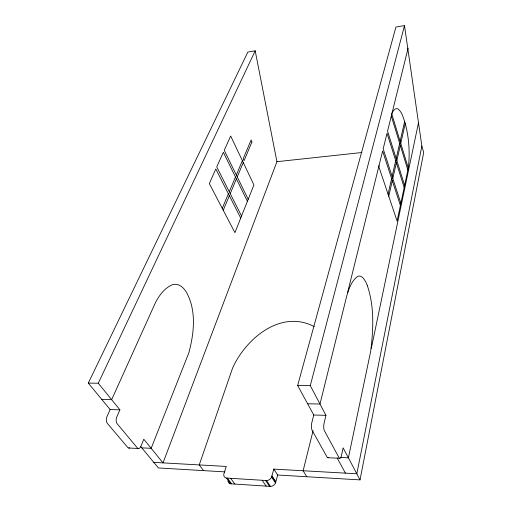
<?xml version="1.0" encoding="UTF-8"?>
<svg xmlns="http://www.w3.org/2000/svg" width="512" height="512" viewBox="0 0 512 512"><rect width="100%" height="100%" fill="white"/><g stroke="black" fill="none" stroke-linecap="round" stroke-linejoin="round"><path stroke-width="0.77" d="M379.046 165.517L378.835 166.682L397.088 221.043L408.288 168.026C410.15 152.627 408.966 136.832 404.794 121.888C403.085 117.344 402.022 111.955 397.939 108.851L396.058 108.621C393.843 109.574 392.525 111.814 391.795 114.022L387.558 131.155L404.64 185.402M421.856 146.054L356.826 473.779L273.843 469.114L277.683 475.014L360.032 479.891L423.699 152.538L421.856 146.054L404.493 25.6L395.93 27.046L297.651 385.491L313.741 415.008L311.782 422.803A5.619 2.035 -88.7 0 0 312.128 430.374L327.13 457.178A5.472 1.875 -88.3 0 0 328.512 457.459M371.277 348.461L418.496 122.682M388.774 196.282L392.301 180.698M392.806 178.477L396.365 162.771M396.845 160.653L400.301 145.402M400.762 143.373L405.267 123.488M388.064 194.17L391.616 178.592M392.122 176.371L395.699 160.672M396.186 158.554L399.661 143.309M400.122 141.28L404.653 121.414M404.493 25.6L310.278 385.638L325.958 415.334L324.083 423.181A5.683 1.984 -88.9 0 0 323.808 428.218A5.651 1.971 -88.9 0 0 324.442 430.803L339.053 457.76A5.478 1.811 -88.6 0 0 339.718 458.298A5.504 1.818 -88.6 0 0 341.466 455.565L343.13 447.853L360.032 479.891M313.05 430.771L303.136 470.758L306.771 476.736M347.584 292.595L382.63 151.053L400.41 205.53M391.917 113.568L408.109 48.141M229.286 483.238A4.838 3.763 -42.9 0 0 230.694 483.789L270.496 486.4A4.896 3.962 -41.5 0 0 273.062 485.645A4.922 3.987 -41.5 0 0 275.488 482.938L277.683 475.014M153.76 462.362L226.234 466.438L223.814 474.176A4.902 3.789 -42.5 0 0 225.069 477.498A4.877 3.77 -42.5 0 0 226.483 478.048L266.554 480.55A4.96 3.994 -41 0 0 271.597 477.069L273.843 469.114M138.33 448.48A4.915 2.662 -83.7 0 1 137.376 447.987L117.062 423.584A5.056 2.874 -84.1 0 1 116.243 421.267A5.082 2.886 -84.1 0 1 116.845 416.787L119.904 409.824L110.15 409.568L88.301 383.104L247.859 52.058L255.194 50.816L276.928 161.683L163.014 462.886L143.795 439.232L141.018 446.093A4.941 2.675 -83.7 0 1 138.336 448.48L128.768 448.019M223.238 210.24L229.35 195.693M230.227 193.613L236.41 178.899M237.248 176.909L243.277 162.566M222.24 208.339L228.39 193.792M229.267 191.712L235.482 177.005M236.32 175.008L242.381 160.672M110.15 409.568L107.046 416.486A5.024 2.906 -83.8 0 0 107.258 423.245L127.795 447.52A4.915 2.707 -83.4 0 0 129.792 447.808M119.904 409.824L98.285 383.219L255.194 50.816M276.934 161.683L361.92 152.518M88.301 383.104L98.285 383.219M297.651 385.491L310.278 385.638M101.811 399.462L111.654 399.674L155.558 302.419C159.29 295.309 164.403 288.307 171.917 284.928A32.576 17.114 89.7 0 1 186.637 292.614C196.576 311.008 194.054 333.21 188.883 352.691L151.174 448.314L141.779 447.859M307.616 403.776L319.994 404.032L346.81 295.718C348.954 288.826 351.386 281.312 357.229 276.666A35.974 11.398 87.9 0 1 367.264 285.402M313.741 415.008L325.958 415.334M340.646 457.453L348.403 457.83L370.63 351.552C373.402 329.619 374.528 306.605 367.264 285.402M327.814 457.715L339.718 458.298M224.877 471.885L158.387 467.949L140.781 446.65M314.253 326.637C281.107 309.024 245.971 338.432 232.634 367.949L199.245 464.922L203.578 470.624M227.405 478.118L231.616 483.866M226.483 478.048L230.694 483.789M230.656 478.323L234.842 484.077M262.208 480.294L266.182 486.131M265.587 480.506L269.53 486.349M266.554 480.55L270.496 486.4M271.962 475.942L275.846 481.818M271.853 476.352L275.738 482.227M271.597 477.069L275.488 482.938M337.152 457.958L345.421 473.139M240.762 218.182L215.802 168.979L209.325 183.59L234.931 232.653L253.914 184.941L230.675 136.038L224.237 150.291L248.218 199.341M241.581 216.102L216.736 166.912L223.347 152.269L247.424 201.338M400.877 203.302L383.174 148.851L387.034 133.254L404.192 187.533M391.302 116.032L407.859 170.067M391.795 114.022L408.288 168.026M229.286 483.238A4.864 3.782 -42.9 0 1 227.981 480.736M251.91 142.029L244.083 160.653L243.187 158.765L251.117 140L251.91 142.029"/></g></svg>
